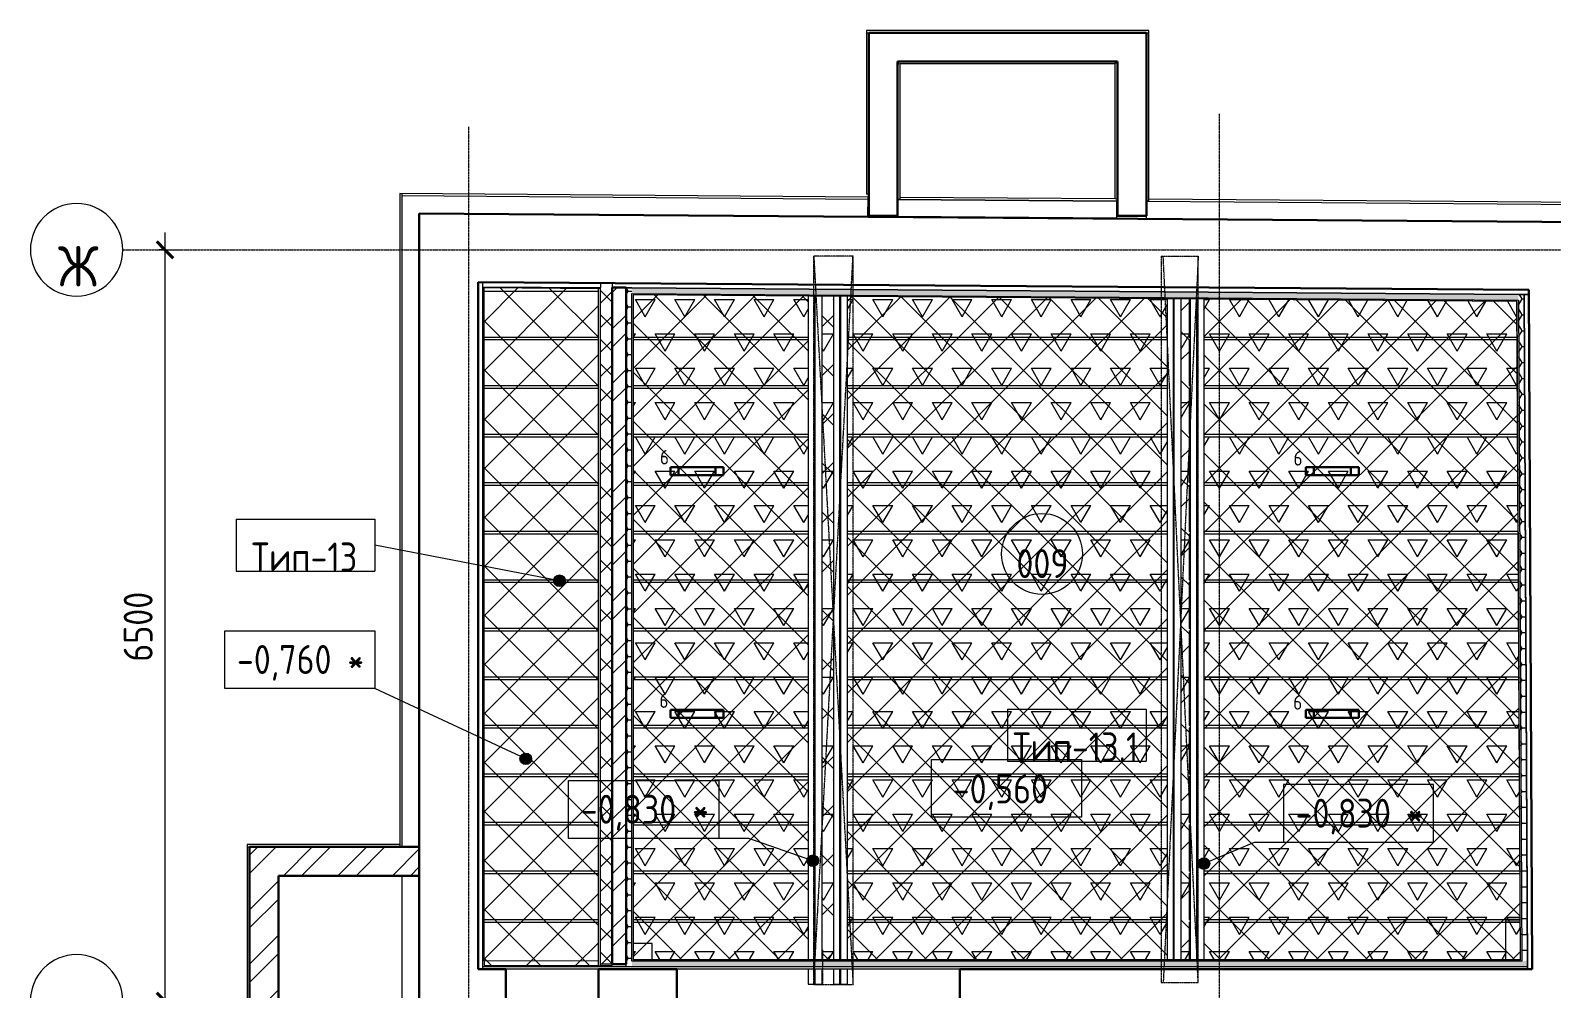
# Model space of a CAD drawing. Header units: millimetres. Extents: x -10295 to 67740, y -1344 to 46499.
# Drawn here: x -10295 to 2875, y 36652 to 44943 of the extents above; entities that cross this region are included whole.
import ezdxf

# ---------------------------------------------------------------- set-up
doc = ezdxf.new("R2010")
doc.units = ezdxf.units.MM
for name, pattern in [('ADSK_Линия сетки', [25, 20, -2.5, 0, -2.5]), ('ADSK_Штрих_ш3 п1_5', [4.5, 3, -1.5]), ('ADSK_Штрихпунктирная 2 точки_ш15 п1_5 п1_5 п1_5', [19.5, 15, -1.5, 0, -1.5, 0, -1.5])]:
    doc.linetypes.add(name, pattern=pattern)
for name, color, linetype, lineweight in [('Аннотация', 7, 'Continuous', 18), ('Каркас', 7, 'Continuous', 18), ('Марки', 7, 'Continuous', 20), ('Марки помещений', 7, 'Continuous', 20), ('Оси', 7, 'Continuous', 9), ('Отметки', 7, 'Continuous', 9), ('Перекрытие', 7, 'Continuous', 18), ('Потолки', 7, 'Continuous', 9), ('Потолки штриховка', 7, 'Continuous', 9), ('Размеры', 7, 'Continuous', 9), ('Размеры-100', 7, 'Continuous', 9), ('Стены внутренние', 7, 'Continuous', 18), ('Стены наружные', 7, 'Continuous', 18), ('Стены несущие', 7, 'Continuous', 30), ('Стены отделка', 7, 'Continuous', 30), ('Стены штриховка', 7, 'Continuous', 9)]:
    doc.layers.add(name, color=color, linetype=linetype, lineweight=lineweight)
doc.layers.add('Линии', color=7, linetype='Continuous', lineweight=9, true_color=0x00a600)
doc.styles.add('GOST Common', font='GOST_Common.ttf', dxfattribs={"width": 0.9, "height": 350})
doc.styles.add('GOST Common_1', font='GOST_Common.ttf', dxfattribs={"width": 0.9, "height": 250})
doc.styles.add('GOST Common_2', font='GOST_Common.ttf', dxfattribs={"width": 0.9, "height": 250})
doc.styles.add('GOST Common_4', font='GOST_Common.ttf', dxfattribs={"width": 0.9, "height": 125})
doc.styles.add('GOST Common_B', font='', dxfattribs={"width": 0.9, "height": 250})
doc.styles.get('GOST Common_B').set_extended_font_data('GOST Common', bold=True)
doc.dimstyles.new('ADSK_Основной_2_5_мм_Оси', dxfattribs={"dimscale": 304.8, "dimtxt": 251.428749, "dimasz": 0.463911, "dimexe": 0.492126, "dimexo": 0.492126, "dimgap": 0.098425, "dimtad": 1, "dimrnd": 0.01, "dimdsep": 46, "dimtxsty": 'GOST Common_2', "dimblk1": 'OBLIQUE', "dimblk2": 'OBLIQUE', "dimsah": 1, "dimcen": 0.09, "dimdle": 0.492126, "dimazin": 2, "dimtfac": 1, "dimtdec": 4, "dimtix": 1, "dimtmove": 0, "dimatfit": 3, "dimfxl": 1, "dimtvp": 1, "dimtolj": 1, "dimtzin": 0, "dimlwd": 20, "dimlwe": 20, "dimarcsym": 2})
pattern_1 = [(45, (0, 0), (-212.132, 212.132), []), (135, (0, 0), (-212.132, -212.132), [])]
pattern_2 = [(45, (0, 0), (-235.7317, 235.7317), []), (45, (157.15, 0), (-235.7317, 235.7317), [])]
pattern_3 = [(0, (0, 0), (119.062, 68.741), [79.375, -158.75]), (120, (0, 0), (-119.06295, 68.74108), [79.375, -158.75]), (60, (0, 0), (5e-05, 137.48208), [0, -158.75, 79.375, 0])]

# ---------------------------------------------------------------- blocks, each defined once
blk = doc.blocks.new('ADSK_Балка_Двутавр_ТипБ_АСТО20-93 - б2 120Х270н-5940519-План потолков в подвале')
at = {"layer": 'Каркас'}
for p, q in [((2918, 3), (-2822, 3)), ((3130, 3), (3000, 3)), ((2918, -3), (-2822, -3)), ((3130, -3), (3000, -3))]:
    blk.add_line(p, q, dxfattribs=at)
blk = doc.blocks.new('ADSK_Балка_Двутавр_ТипБ_АСТО20-93 - б2 120Х270н-5940520-План потолков в подвале')
at = {"layer": 'Каркас'}
for p, q in [((2918, 3), (-2821, 3)), ((3130, 3), (3000, 3)), ((2918, -3), (-2821, -3)), ((3130, -3), (3000, -3))]:
    blk.add_line(p, q, dxfattribs=at)
blk = doc.blocks.new('ADSK_Балка_Двутавр_ТипБ_АСТО20-93 - б2 120Х270н-5940517-План потолков в подвале')
at = {"layer": 'Каркас'}
for p, q in [((2918, 3), (-2799, 3)), ((2918, -3), (-2799, -3))]:
    blk.add_line(p, q, dxfattribs=at)
blk = doc.blocks.new('ADSK_Балка_Двутавр_ТипБ_АСТО20-93 - б2 120Х270н-5940518-План потолков в подвале')
at = {"layer": 'Каркас'}
for p, q in [((2918, 3), (-2798, 3)), ((2918, -3), (-2798, -3))]:
    blk.add_line(p, q, dxfattribs=at)
blk = doc.blocks.new('Ось сетки - Круг_Ø8 мм-8258-План потолков в подвале')
at = {"layer": 'Оси', "lineweight": 20}
for start, end in [(360, 180), (180, 360)]:
    blk.add_arc((0, 0), 4, start, end, dxfattribs=at)
blk = doc.blocks.new('ADSK_Марка_Помещение_ОдноЗначение - Номер-159740-План потолков в подвале')
at = {"layer": 'Марки помещений'}
blk.add_circle((0, 0), 3.5, dxfattribs=at)
blk = doc.blocks.new('DIMBLOCK1-План потолков в подвале')
at = {"layer": 'Размеры-100', "lineweight": 40, "transparency": 16777216}
for p, q in [((-9131, 43045), (-9201, 43116)), ((-9131, 43045), (-9060, 42974)), ((-9131, 36545), (-9201, 36616)), ((-9131, 36545), (-9060, 36474))]:
    blk.add_line(p, q, dxfattribs=at)
at = {"layer": 'Размеры-100', "lineweight": 20, "transparency": 16777216}
for p, q in [((-9131, 43195), (-9131, 36545)), ((-9131, 43045), (-9181, 43045)), ((-9131, 43045), (-8981, 43045)), ((-9131, 36545), (-9181, 36545)), ((-9131, 36545), (-8981, 36545))]:
    blk.add_line(p, q, dxfattribs=at)
at = {"layer": 'Размеры-100', "color": 0, "lineweight": 20, "transparency": 16777216, "insert": (-9487, 39480), "char_height": 250, "width": 756.84, "attachment_point": 1, "rotation": 90, "line_spacing_factor": 1.022761, "style": 'GOST Common_2'}
blk.add_mtext('6500', dxfattribs=at)
blk = doc.blocks.new('_Oblique')
at = {"color": 0, "linetype": 'ByBlock', "lineweight": -2}
blk.add_line((-0.5, -0.5), (0.5, 0.5), dxfattribs=at)
blk = doc.blocks.new('ADSK_Марка_Потолок - ADSK_Марка и Смещение от уровня-155896-План потолков в подвале')
at = {"layer": 'Марки'}
for p, q in [((-6, 4.5), (-6, 0)), ((-6, 4.5), (6, 4.5)), ((6, 4.5), (6, 0)), ((-6, 0), (6, 0))]:
    blk.add_line(p, q, dxfattribs=at)
blk = doc.blocks.new('Высотные отметки - Рамка-12095-План потолков в подвале')
at = {"layer": 'Аннотация', "lineweight": 20}
for p, q in [((-6.5, 0), (-6.5, 5)), ((-6.5, 5), (6.5, 5)), ((6.5, 5), (6.5, 0)), ((6.5, 0), (-6.5, 0))]:
    blk.add_line(p, q, dxfattribs=at)

msp = doc.modelspace()

# ---------------------------------------------------------------- hatches: boundary and pattern name
at = {"layer": 'Марки'}
h = msp.add_hatch(color=256, dxfattribs=at)
edge = h.paths.add_edge_path()
edge.add_arc((-5713.737, 40181.029), 50, 0, 360)
at = {"layer": 'Отметки'}
h = msp.add_hatch(color=256, dxfattribs=at)
edge = h.paths.add_edge_path()
edge.add_arc((-6006.329, 38639.911), 50, 0, 360)
h = msp.add_hatch(color=256, dxfattribs=at)
edge = h.paths.add_edge_path()
edge.add_arc((-3521.83, 37758.077), 50, 0, 360)
h = msp.add_hatch(color=256, dxfattribs=at)
edge = h.paths.add_edge_path()
edge.add_arc((-134.457, 37732.575), 50, 0, 360)
at = {"layer": 'Потолки штриховка', "lineweight": 18, "true_color": 0x808080}
h = msp.add_hatch(dxfattribs=at)
h.set_pattern_fill('FP_7', color=8, style=0, pattern_type=2)
h.set_pattern_definition(pattern_1)
h.paths.add_polyline_path([(-5258.043, 36849.95), (-5257.788, 36849.95), (-5257.788, 36862.427), (-5357.788, 36862.427), (-5357.788, 36849.95), (-5276.469, 36849.95)])
h.paths.add_polyline_path([(-6356.205, 36849.95), (-5377.788, 36849.95), (-5377.788, 42708.342), (-6367.788, 42715.767), (-6367.788, 36849.95)])
at = {"layer": 'Потолки штриховка', "lineweight": 18}
h = msp.add_hatch(dxfattribs=at)
h.set_pattern_fill('FP_3', color=256, style=0, pattern_type=2)
h.set_pattern_definition(pattern_1)
h.paths.add_polyline_path([(-5075.788, 36901.95), (-3562.733, 36901.95), (-3562.733, 42642.73), (-5075.788, 42654.077), (-5075.788, 37232.85)])
h.paths.add_polyline_path([(-3442.733, 36901.95), (-3342.733, 36901.95), (-3342.733, 42641.08), (-3442.733, 42641.83), (-3442.733, 37232.85)])
h.paths.add_polyline_path([(-3222.733, 36901.95), (-454.457, 36901.95), (-454.457, 42619.418), (-3222.733, 42640.18), (-3222.733, 37232.85)])
h.paths.add_polyline_path([(2604.461, 36901.95), (2575.515, 42596.694), (2575.454, 42596.695), (-134.457, 42617.018), (-134.457, 36901.95), (2587.454, 36901.95)])
h.paths.add_polyline_path([(-254.457, 36901.95), (-254.457, 42617.918), (-334.457, 42618.518), (-334.457, 36901.95)])
at = {"layer": 'Потолки штриховка', "lineweight": 18, "true_color": 0x808080}
h = msp.add_hatch(dxfattribs=at)
h.set_pattern_fill('FP_4', color=8, style=0, pattern_type=2)
h.set_pattern_definition([(60, (0, 0), (-171.45, 296.96), [171.45, -171.45]), (120, (0, 0), (-342.9, 6e-05), [171.45, -171.45]), (0, (-85.72, 148.48), (171.45, 296.96), [171.45, -171.45])])
h.paths.add_polyline_path([(-5075.788, 36901.95), (-3562.733, 36901.95), (-3562.733, 42642.73), (-5075.788, 42654.077), (-5075.788, 37232.85)])
h.paths.add_polyline_path([(-3442.733, 36901.95), (-3342.733, 36901.95), (-3342.733, 42641.08), (-3442.733, 42641.83), (-3442.733, 37232.85)])
h.paths.add_polyline_path([(-3222.733, 36901.95), (-454.457, 36901.95), (-454.457, 42619.418), (-3222.733, 42640.18), (-3222.733, 37232.85)])
h.paths.add_polyline_path([(2604.461, 36901.95), (2575.515, 42596.694), (2575.454, 42596.695), (-134.457, 42617.018), (-134.457, 36901.95), (2587.454, 36901.95)])
h.paths.add_polyline_path([(-254.457, 36901.95), (-254.457, 42617.918), (-334.457, 42618.518), (-334.457, 36901.95)])
at = {"layer": 'Стены внутренние', "lineweight": 9}
h = msp.add_hatch(dxfattribs=at)
h.set_pattern_fill('FP_11', color=256, style=0, pattern_type=2)
h.set_pattern_definition([(45, (0, 0), (-106.066, 106.066), []), (135, (0, 0), (-106.066, -106.066), [])])
h.paths.add_polyline_path([(-5276.469, 36862.427), (-5257.788, 36862.427), (-5257.788, 42757.444), (-5357.788, 42758.194), (-5357.788, 36862.427)])
h = msp.add_hatch(dxfattribs=at)
h.set_pattern_fill('FP_10', color=256, style=0, pattern_type=2)
h.set_pattern_definition(pattern_2)
h.paths.add_polyline_path([(-5137.788, 36862.427), (-5137.788, 42717.443), (-5257.788, 42717.443), (-5257.788, 36862.427)])
h = msp.add_hatch(dxfattribs=at)
h.set_pattern_fill('FP_12', color=256, style=0, pattern_type=2)
h.set_pattern_definition(pattern_3)
h.paths.add_polyline_path([(-5137.788, 36839.95), (-5087.788, 36839.95), (-5087.788, 42716.169), (-5137.788, 42716.544), (-5137.788, 36862.427)])
h = msp.add_hatch(dxfattribs=at)
h.set_pattern_fill('FP_12', color=256, style=0, pattern_type=2)
h.set_pattern_definition(pattern_3)
h.paths.add_polyline_path([(2587.454, 42608.605), (2587.2, 42658.608), (-5087.788, 42716.169), (-5087.788, 42666.168), (1201.946, 42618.996)])
h = msp.add_hatch(dxfattribs=at)
h.set_pattern_fill('FP_12', color=256, style=0, pattern_type=2)
h.set_pattern_definition(pattern_3)
h.paths.add_polyline_path([(2666.522, 36889.95), (2637.203, 42658.233), (2587.2, 42658.608), (2616.522, 36889.95)])
h = msp.add_hatch(dxfattribs=at)
h.set_pattern_fill('FP_10', color=256, style=0, pattern_type=2)
h.set_pattern_definition(pattern_2)
h.paths.add_polyline_path([(-8398.193, 37627.823), (-6927.788, 37627.823), (-6927.788, 37877.823), (-8398.193, 37877.823)])
h = msp.add_hatch(dxfattribs=at)
h.set_pattern_fill('FP_10', color=256, style=0, pattern_type=2)
h.set_pattern_definition(pattern_2)
h.paths.add_polyline_path([(-8148.193, 35777.907), (-8148.193, 37627.823), (-8398.193, 37627.823), (-8398.193, 35777.907)])
h = msp.add_hatch(dxfattribs=at)
h.set_pattern_fill('FP_12', color=256, style=0, pattern_type=2)
h.set_pattern_definition(pattern_3)
h.paths.add_polyline_path([(2666.777, 36839.95), (2666.522, 36889.95), (-5087.788, 36889.95), (-5087.788, 36839.95), (2281.682, 36839.95)])
at = {"layer": 'Стены наружные', "true_color": 0x6b6b6b}
msp.add_hatch(color=251, dxfattribs=at).paths.add_polyline_path([(-891.084, 43464.693), (-891.046, 43469.693), (-2786.535, 43483.898), (-2786.535, 43478.898), (-957.525, 43465.191)])

# ---------------------------------------------------------------- linework, layer by layer
at = {"layer": 'Каркас', "color": 8, "linetype": 'ADSK_Штрих_ш3 п1_5', "lineweight": 9, "true_color": 0x808080}
for p, q in [((-6367.788, 42687.316), (-5377.788, 42687.316)), ((-3562.733, 42642.73), (-3562.733, 36901.95)), ((-3442.733, 42641.83), (-3442.733, 36901.95)), ((-3342.733, 42641.08), (-3342.733, 36901.95)), ((-3222.733, 42640.18), (-3222.733, 36901.95)), ((-454.457, 42619.418), (-454.457, 36901.95)), ((-334.457, 42618.518), (-334.457, 36901.95)), ((-254.457, 42617.918), (-254.457, 36901.95)), ((-134.457, 42617.018), (-134.457, 36901.95)), ((-5377.788, 42287.316), (-6367.788, 42287.316)), ((-6367.788, 42267.316), (-5377.788, 42267.316)), ((-5377.788, 41867.316), (-6367.788, 41867.316)), ((-6367.788, 41847.316), (-5377.788, 41847.316)), ((-5377.788, 41447.316), (-6367.788, 41447.316)), ((-6367.788, 41427.316), (-5377.788, 41427.316)), ((-5377.788, 41027.316), (-6367.788, 41027.316)), ((-6367.788, 41007.316), (-5377.788, 41007.316)), ((-5377.788, 40607.316), (-6367.788, 40607.316)), ((-6367.788, 40587.316), (-5377.788, 40587.316)), ((-5377.788, 40187.316), (-6367.788, 40187.316)), ((-6367.788, 40167.316), (-5377.788, 40167.316)), ((-5377.788, 39767.316), (-6367.788, 39767.316)), ((-6367.788, 39747.316), (-5377.788, 39747.316)), ((-5377.788, 39347.316), (-6367.788, 39347.316)), ((-6367.788, 39327.316), (-5377.788, 39327.316)), ((-5377.788, 38927.316), (-6367.788, 38927.316)), ((-6367.788, 38907.316), (-5377.788, 38907.316)), ((-5377.788, 38507.316), (-6367.788, 38507.316)), ((-6367.788, 38487.316), (-5377.788, 38487.316)), ((-5377.788, 38087.316), (-6367.788, 38087.316)), ((-6367.788, 38067.316), (-5377.788, 38067.316)), ((-5377.788, 37667.316), (-6367.788, 37667.316)), ((-6367.788, 37647.316), (-5377.788, 37647.316)), ((-5377.788, 37247.316), (-6367.788, 37247.316)), ((-6367.788, 37227.316), (-5377.788, 37227.316)), ((-3562.733, 36819.95), (-3562.733, 36689.917)), ((-3442.733, 36819.95), (-3442.733, 36689.917)), ((-3342.733, 36819.95), (-3342.733, 36689.917)), ((-3222.733, 36819.95), (-3222.733, 36689.917)), ((-3562.733, 36689.917), (-3442.733, 36689.917)), ((-3342.733, 36689.917), (-3222.733, 36689.917))]:
    msp.add_line(p, q, dxfattribs=at)
at = {"layer": 'Каркас', "color": 8, "linetype": 'ADSK_Штрих_ш3 п1_5', "lineweight": 9, "true_color": 0x828282}
for p, q in [((-3343.322, 42641.084), (-3343.322, 42287.316)), ((-263.322, 42617.985), (-263.322, 42287.316)), ((-3562.733, 42287.316), (-5075.788, 42287.316)), ((-454.457, 42287.316), (-3222.733, 42287.316)), ((-254.457, 42287.316), (-263.322, 42287.316)), ((2577.087, 42287.316), (-134.457, 42287.316)), ((-5075.788, 42267.316), (-3562.733, 42267.316)), ((-3343.322, 42267.316), (-3343.322, 41867.316)), ((-3222.733, 42267.316), (-454.457, 42267.316)), ((-263.322, 42267.316), (-263.322, 41867.316)), ((-263.322, 42267.316), (-254.457, 42267.316)), ((-134.457, 42267.316), (2577.189, 42267.316)), ((-3562.733, 41867.316), (-5075.788, 41867.316)), ((-5075.788, 41847.316), (-3562.733, 41847.316)), ((-3343.322, 41847.316), (-3343.322, 41447.316)), ((-454.457, 41867.316), (-3222.733, 41867.316)), ((-3222.733, 41847.316), (-454.457, 41847.316)), ((-254.457, 41867.316), (-263.322, 41867.316)), ((-263.322, 41847.316), (-263.322, 41447.316)), ((-263.322, 41847.316), (-254.457, 41847.316)), ((2579.222, 41867.316), (-134.457, 41867.316)), ((-134.457, 41847.316), (2579.324, 41847.316)), ((-3562.733, 41447.316), (-5075.788, 41447.316)), ((-5075.788, 41427.316), (-3562.733, 41427.316)), ((-3343.322, 41427.316), (-3343.322, 41027.316)), ((-454.457, 41447.316), (-3222.733, 41447.316)), ((-3222.733, 41427.316), (-454.457, 41427.316)), ((-254.457, 41447.316), (-263.322, 41447.316)), ((-263.322, 41427.316), (-263.322, 41027.316)), ((-263.322, 41427.316), (-254.457, 41427.316)), ((2581.357, 41447.316), (-134.457, 41447.316)), ((-134.457, 41427.316), (2581.459, 41427.316)), ((-3562.733, 41027.316), (-5075.788, 41027.316)), ((-5075.788, 41007.316), (-3562.733, 41007.316)), ((-3343.322, 41007.316), (-3343.322, 40607.316)), ((-454.457, 41027.316), (-3222.733, 41027.316)), ((-3222.733, 41007.316), (-454.457, 41007.316)), ((-254.457, 41027.316), (-263.322, 41027.316)), ((-263.322, 41007.316), (-263.322, 40607.316)), ((-263.322, 41007.316), (-254.457, 41007.316)), ((2583.492, 41027.316), (-134.457, 41027.316)), ((-134.457, 41007.316), (2583.593, 41007.316)), ((-3562.733, 40607.316), (-5075.788, 40607.316)), ((-5075.788, 40587.316), (-3562.733, 40587.316)), ((-3343.322, 40587.316), (-3343.322, 40187.316)), ((-454.457, 40607.316), (-3222.733, 40607.316)), ((-3222.733, 40587.316), (-454.457, 40587.316)), ((-254.457, 40607.316), (-263.322, 40607.316)), ((-263.322, 40587.316), (-263.322, 40187.316)), ((-263.322, 40587.316), (-254.457, 40587.316)), ((2585.627, 40607.316), (-134.457, 40607.316)), ((-134.457, 40587.316), (2585.728, 40587.316)), ((-3562.733, 40187.316), (-5075.788, 40187.316)), ((-5075.788, 40167.316), (-3562.733, 40167.316)), ((-3343.322, 40167.316), (-3343.322, 39767.316)), ((-454.457, 40187.316), (-3222.733, 40187.316)), ((-3222.733, 40167.316), (-454.457, 40167.316)), ((-254.457, 40187.316), (-263.322, 40187.316)), ((-263.322, 40167.316), (-263.322, 39767.316)), ((-263.322, 40167.316), (-254.457, 40167.316)), ((2587.761, 40187.316), (-134.457, 40187.316)), ((-134.457, 40167.316), (2587.863, 40167.316)), ((-3562.733, 39767.316), (-5075.788, 39767.316)), ((-5075.788, 39747.316), (-3562.733, 39747.316)), ((-3343.322, 39747.316), (-3343.322, 39347.316)), ((-454.457, 39767.316), (-3222.733, 39767.316)), ((-3222.733, 39747.316), (-454.457, 39747.316)), ((-254.457, 39767.316), (-263.322, 39767.316)), ((-263.322, 39747.316), (-263.322, 39347.316)), ((-263.322, 39747.316), (-254.457, 39747.316)), ((2589.896, 39767.316), (-134.457, 39767.316)), ((-134.457, 39747.316), (2589.998, 39747.316)), ((-3562.733, 39347.316), (-5075.788, 39347.316)), ((-5075.788, 39327.316), (-3562.733, 39327.316)), ((-3343.322, 39327.316), (-3343.322, 38927.316)), ((-454.457, 39347.316), (-3222.733, 39347.316)), ((-3222.733, 39327.316), (-454.457, 39327.316)), ((-254.457, 39347.316), (-263.322, 39347.316)), ((-263.322, 39327.316), (-263.322, 38927.316)), ((-263.322, 39327.316), (-254.457, 39327.316)), ((2592.031, 39347.316), (-134.457, 39347.316)), ((-134.457, 39327.316), (2592.133, 39327.316)), ((-3562.733, 38927.316), (-5075.788, 38927.316)), ((-5075.788, 38907.316), (-3562.733, 38907.316)), ((-3343.322, 38907.316), (-3343.322, 38507.316)), ((-454.457, 38927.316), (-3222.733, 38927.316)), ((-3222.733, 38907.316), (-454.457, 38907.316)), ((-254.457, 38927.316), (-263.322, 38927.316)), ((-263.322, 38907.316), (-263.322, 38507.316)), ((-263.322, 38907.316), (-254.457, 38907.316)), ((2594.166, 38927.316), (-134.457, 38927.316)), ((-134.457, 38907.316), (2594.268, 38907.316)), ((-3562.733, 38507.316), (-5075.788, 38507.316)), ((-5075.788, 38487.316), (-3562.733, 38487.316)), ((-3343.322, 38487.316), (-3343.322, 38087.316)), ((-454.457, 38507.316), (-3222.733, 38507.316)), ((-3222.733, 38487.316), (-454.457, 38487.316)), ((-254.457, 38507.316), (-263.322, 38507.316)), ((-263.322, 38487.316), (-263.322, 38087.316)), ((-263.322, 38487.316), (-254.457, 38487.316)), ((2596.301, 38507.316), (-134.457, 38507.316)), ((-134.457, 38487.316), (2596.402, 38487.316)), ((-3562.733, 38087.316), (-5075.788, 38087.316)), ((-5075.788, 38067.316), (-3562.733, 38067.316)), ((-3343.322, 38067.316), (-3343.322, 37667.316)), ((-454.457, 38087.316), (-3222.733, 38087.316)), ((-3222.733, 38067.316), (-454.457, 38067.316)), ((-254.457, 38087.316), (-263.322, 38087.316)), ((-263.322, 38067.316), (-263.322, 37667.316)), ((-263.322, 38067.316), (-254.457, 38067.316)), ((2598.436, 38087.316), (-134.457, 38087.316)), ((-134.457, 38067.316), (2598.537, 38067.316)), ((-3562.733, 37667.316), (-5075.788, 37667.316)), ((-454.457, 37667.316), (-3222.733, 37667.316)), ((-254.457, 37667.316), (-263.322, 37667.316)), ((2600.57, 37667.316), (-134.457, 37667.316)), ((-5075.788, 37647.316), (-3562.733, 37647.316)), ((-3343.322, 37647.316), (-3343.322, 37247.316)), ((-3222.733, 37647.316), (-454.457, 37647.316)), ((-263.322, 37647.316), (-263.322, 37247.316)), ((-263.322, 37647.316), (-254.457, 37647.316)), ((-134.457, 37647.316), (2600.672, 37647.316)), ((-3562.733, 37247.316), (-5075.788, 37247.316)), ((-5075.788, 37227.316), (-3562.733, 37227.316)), ((-3343.322, 37227.316), (-3343.322, 36901.95)), ((-454.457, 37247.316), (-3222.733, 37247.316)), ((-3222.733, 37227.316), (-454.457, 37227.316)), ((-254.457, 37247.316), (-263.322, 37247.316)), ((-263.322, 37227.316), (-263.322, 36901.95)), ((-263.322, 37227.316), (-254.457, 37227.316)), ((2602.705, 37247.316), (-134.457, 37247.316)), ((-134.457, 37227.316), (2602.807, 37227.316)), ((2475.894, 37247.316), (2602.705, 37247.316)), ((2602.807, 37227.316), (2475.894, 37227.316))]:
    msp.add_line(p, q, dxfattribs=at)
at = {"layer": 'Линии', "color": 7, "linetype": 'ADSK_Штрихпунктирная 2 точки_ш15 п1_5 п1_5 п1_5'}
for p, q in [((-3512.733, 42990.327), (-3172.733, 36687.316)), ((-3512.733, 36687.316), (-3172.733, 42990.327)), ((-3172.733, 42990.327), (-3512.733, 42990.327)), ((-3512.733, 36687.316), (-3512.733, 42990.327)), ((-3172.733, 36687.316), (-3172.733, 42990.327)), ((-504.457, 42990.327), (-184.457, 42990.327)), ((-504.457, 42990.327), (-504.457, 36704.95)), ((-184.457, 36704.95), (-487.109, 42990.327)), ((-184.457, 42990.327), (-487.109, 36704.95)), ((-184.457, 36704.95), (-184.457, 42990.327)), ((-3437.136, 36986.003), (-3437.136, 36687.316)), ((-3512.733, 36687.316), (-3172.733, 36687.316)), ((-504.457, 36704.95), (-184.457, 36704.95))]:
    msp.add_line(p, q, dxfattribs=at)
at = {"layer": 'Линии', "color": 5, "lineweight": 30, "true_color": 0x0000ff}
for p, q in [((-4753.322, 41094.719), (-4753.322, 41164.719)), ((-4753.322, 41164.719), (-4293.322, 41164.719)), ((-4293.322, 41094.719), (-4753.322, 41094.719)), ((-4683.322, 41094.719), (-4683.322, 41164.719)), ((-4363.322, 41164.719), (-4363.322, 41094.719)), ((-4293.322, 41164.719), (-4293.322, 41094.719)), ((746.678, 41094.719), (746.678, 41164.719)), ((746.678, 41164.719), (1206.678, 41164.719)), ((1206.678, 41094.719), (746.678, 41094.719)), ((816.678, 41094.719), (816.678, 41164.719)), ((1136.678, 41164.719), (1136.678, 41094.719)), ((1206.678, 41164.719), (1206.678, 41094.719)), ((-4753.322, 38994.719), (-4753.322, 39064.719)), ((-4753.322, 39064.719), (-4293.322, 39064.719)), ((-4293.322, 38994.719), (-4753.322, 38994.719)), ((-4683.322, 38994.719), (-4683.322, 39064.719)), ((-4363.322, 39064.719), (-4363.322, 38994.719)), ((-4293.322, 39064.719), (-4293.322, 38994.719))]:
    msp.add_line(p, q, dxfattribs=at)
at = {"layer": 'Линии', "color": 1, "lineweight": 30, "true_color": 0xff0000}
for p, q in [((746.678, 38994.719), (746.678, 39064.719)), ((746.678, 39064.719), (1206.678, 39064.719)), ((1206.678, 38994.719), (746.678, 38994.719)), ((816.678, 38994.719), (816.678, 39064.719)), ((1136.678, 39064.719), (1136.678, 38994.719)), ((1206.678, 39064.719), (1206.678, 38994.719))]:
    msp.add_line(p, q, dxfattribs=at)
at = {"layer": 'Марки'}
msp.add_line((-5713.737, 40181.029), (-7312.268, 40489.614), dxfattribs=at)
msp.add_circle((-5713.737, 40181.029), 50, dxfattribs=at)
at = {"layer": 'Оси', "linetype": 'ADSK_Линия сетки'}
for p, q in [((-0.435, 3191.655), (-0.435, 44222.998)), ((-6500.435, 3191.655), (-6500.435, 44110.064)), ((-9494.727, 43045), (56004.853, 43045))]:
    msp.add_line(p, q, dxfattribs=at)
at = {"layer": 'Отметки', "lineweight": 20}
for p, q in [((-7313.45, 39247.68), (-7962.848, 39247.68)), ((-6006.329, 38639.911), (-7313.45, 39247.68)), ((-4076.29, 37951.478), (-4985.963, 37951.478)), ((-3521.83, 37758.077), (-4076.29, 37951.478)), ((-134.457, 37732.575), (303.714, 37917.358)), ((303.714, 37917.358), (1202.549, 37917.358))]:
    msp.add_line(p, q, dxfattribs=at)
at = {"layer": 'Отметки'}
for centre in [(-6006.329, 38639.911), (-3521.83, 37758.077), (-134.457, 37732.575)]:
    msp.add_circle(centre, 50, dxfattribs=at)
at = {"layer": 'Перекрытие'}
for p, q in [((-6367.788, 38907.316), (-6367.788, 42715.767)), ((-6367.788, 36891.177), (-6367.788, 38907.316)), ((-5377.658, 36887.945), (-6367.788, 36891.177))]:
    msp.add_line(p, q, dxfattribs=at)
at = {"layer": 'Перекрытие', "color": 18, "true_color": 0x050505}
for p, q in [((2602.627, 37262.694), (2475.894, 37262.694)), ((2475.894, 37262.694), (2475.894, 36901.95)), ((-4912.717, 37041.01), (-5075.788, 37041.01)), ((-4912.717, 36901.95), (-4912.717, 37041.01))]:
    msp.add_line(p, q, dxfattribs=at)
at = {"layer": 'Потолки'}
for p, q in [((-5377.788, 42708.342), (-6367.788, 42715.767)), ((-6367.788, 36891.177), (-6367.788, 36849.95)), ((-5357.788, 36849.95), (-5257.788, 36849.95)), ((-5257.788, 36849.95), (-5257.788, 36862.427))]:
    msp.add_line(p, q, dxfattribs=at)
at = {"layer": 'Потолки', "color": 18, "true_color": 0x070707}
msp.add_line((2575.515, 42596.694), (-134.457, 42617.018), dxfattribs=at)
at = {"layer": 'Стены наружные'}
for p, q in [((-612.025, 44943.473), (-3056.535, 44943.473)), ((-3056.535, 44943.473), (-3056.535, 43526.914)), ((-3056.535, 44923.473), (-3036.535, 44923.473)), ((-632.025, 44923.473), (-612.025, 44923.473)), ((-612.025, 43462.602), (-612.025, 44943.473)), ((-7097.788, 43531.207), (-7097.788, 37877.823)), ((-3045.322, 43500.838), (-7097.788, 43531.207)), ((-7077.788, 43531.057), (-7077.788, 43511.057)), ((-7077.788, 43511.057), (-7077.788, 37877.823)), ((-3045.472, 43480.838), (-7077.788, 43511.057)), ((-3036.535, 43526.914), (-3056.535, 43526.914)), ((-3045.322, 43500.838), (-3046.596, 43330.877)), ((-902.025, 43484.776), (-2766.699, 43498.75)), ((-891.084, 43464.693), (-882.025, 43464.625)), ((-612.025, 43467.316), (-632.025, 43467.316)), ((3413.277, 43432.436), (-632.025, 43462.752)), ((3413.175, 43452.437), (-612.025, 43482.602)), ((-632.025, 43312.768), (-632.025, 43338.473)), ((-7097.788, 37897.823), (-8418.193, 37897.823)), ((-8418.193, 37897.823), (-8418.193, 35507.907)), ((-8418.193, 37877.823), (-8398.193, 37877.823)), ((-7077.788, 37627.823), (-7077.788, 35777.907))]:
    msp.add_line(p, q, dxfattribs=at)
at = {"layer": 'Стены несущие'}
for p, q in [((-3036.535, 43338.473), (-3036.535, 44923.473)), ((-3036.535, 44923.473), (-632.025, 44923.473)), ((-632.025, 44923.473), (-632.025, 43338.473)), ((-882.025, 44673.473), (-2786.535, 44673.473)), ((-2786.535, 43338.473), (-2786.535, 44673.473)), ((-882.025, 43338.473), (-882.025, 44673.473)), ((-6927.788, 30071), (-6927.788, 43359.985)), ((-6927.788, 43359.985), (3244.031, 43283.698)), ((-2786.535, 43338.473), (-3036.535, 43338.473)), ((-892.208, 43314.697), (-2786.535, 43328.894)), ((-632.025, 43338.473), (-882.025, 43338.473)), ((-6417.788, 36819.95), (-6417.788, 42766.143)), ((2677.001, 42697.934), (-6417.788, 42766.143)), ((-5257.788, 42717.443), (-5137.788, 42717.443)), ((-5257.788, 36862.427), (-5257.788, 42717.443)), ((-5137.788, 36862.427), (-5137.788, 42717.443)), ((2706.878, 36819.95), (2677.001, 42697.934)), ((-8398.193, 37877.823), (-6927.788, 37877.823)), ((-8398.193, 35527.907), (-8398.193, 37877.823)), ((-6927.788, 37627.823), (-8148.193, 37627.823)), ((-8148.193, 37627.823), (-8148.193, 35777.907)), ((-6177.788, 36819.95), (-6417.788, 36819.95)), ((-6177.788, 36819.95), (-6177.788, 36309.95)), ((-5377.788, 36309.95), (-5377.788, 36819.95)), ((-5377.788, 36819.95), (-4697.788, 36819.95)), ((-5137.788, 36862.427), (-5257.788, 36862.427)), ((-4697.788, 36819.95), (-4697.788, 36309.95)), ((-2247.788, 36309.95), (-2247.788, 36819.95)), ((2706.878, 36819.95), (-2247.788, 36819.95))]:
    msp.add_line(p, q, dxfattribs=at)
at = {"layer": 'Стены отделка', "lineweight": 9}
for p, q in [((-2786.535, 44653.473), (-2776.271, 44653.473)), ((-2776.271, 44653.473), (-2776.271, 44673.473)), ((-2766.535, 44653.473), (-2766.535, 43478.898)), ((-902.025, 44653.473), (-2766.535, 44653.473)), ((-902.025, 44673.473), (-902.025, 44663.473)), ((-902.025, 44663.473), (-882.025, 44663.473)), ((-902.025, 43484.776), (-902.025, 44653.473)), ((-2786.535, 43483.898), (-891.046, 43469.693)), ((-2766.535, 43478.898), (-2786.535, 43478.898)), ((-882.025, 43484.626), (-902.025, 43484.776)), ((-891.046, 43469.693), (-892.208, 43314.697)), ((-2786.535, 43328.894), (-2786.535, 43338.473)), ((-6417.788, 42765.582), (-6377.788, 42765.582)), ((-6377.788, 42725.842), (-6377.488, 42765.841)), ((-6377.788, 36819.95), (-6377.788, 42765.582)), ((-6377.788, 42725.842), (-5357.788, 42718.193)), ((-5377.788, 42718.343), (-5377.788, 42712.892)), ((-5377.788, 42712.892), (-5357.788, 42712.892)), ((-5377.788, 36849.95), (-5377.788, 42708.342)), ((-5357.788, 36844.95), (-5357.788, 42718.193)), ((-5087.788, 42716.168), (-5257.788, 42717.443)), ((-5137.788, 42716.544), (-5087.788, 42716.169)), ((-5087.788, 36889.95), (-5087.788, 42666.168)), ((-5087.788, 42666.168), (2587.454, 42608.605)), ((-5075.788, 42654.077), (-5075.788, 36901.95)), ((2575.515, 42596.694), (-5075.788, 42654.077)), ((2604.461, 36901.95), (2575.515, 42596.694)), ((2587.2, 42658.608), (2637.203, 42658.233)), ((2677.204, 42657.932), (2587.2, 42658.607)), ((2587.454, 42608.605), (2616.522, 36889.95)), ((2637.203, 42658.064), (2677.203, 42658.267)), ((2637.203, 42658.233), (2666.777, 36839.95)), ((2666.878, 36819.908), (2637.203, 42658.064)), ((2677.203, 42658.267), (2706.877, 36820.111)), ((2616.522, 36889.95), (-5087.788, 36889.95)), ((-5075.788, 36901.95), (2604.461, 36901.95)), ((-5137.788, 36839.95), (-6377.788, 36839.95)), ((-6367.788, 36849.95), (-5377.788, 36849.95)), ((-5377.788, 36819.95), (-6177.788, 36819.95)), ((-5357.788, 36844.95), (-5377.788, 36844.95)), ((-5377.788, 36844.95), (-5377.788, 36839.95)), ((-5257.788, 36862.427), (-5357.788, 36862.427)), ((-5137.788, 36839.95), (-5137.788, 36862.427)), ((-5087.788, 36839.95), (-5137.788, 36839.95)), ((-2247.788, 36819.95), (-4697.788, 36819.95)), ((2666.878, 36839.95), (2666.878, 36819.95)), ((2706.877, 36820.111), (2666.878, 36819.908))]:
    msp.add_line(p, q, dxfattribs=at)
at = {"layer": 'Стены штриховка'}
for p, q in [((-2786.535, 43478.898), (-891.084, 43464.693)), ((-891.084, 43464.693), (-2786.535, 43478.898)), ((-5377.788, 42712.892), (-5377.788, 42708.342)), ((-5357.788, 42758.194), (-5357.788, 42718.193)), ((-5257.788, 42757.444), (-5257.788, 42717.443)), ((-5087.788, 42716.169), (2587.2, 42658.608)), ((2587.2, 42658.607), (-5087.788, 42716.168)), ((-5077.788, 42656.092), (-5077.788, 36899.95)), ((2577.505, 42598.679), (-5077.788, 42656.092)), ((2606.471, 36899.95), (2577.505, 42598.679)), ((-5077.788, 36899.95), (2606.471, 36899.95)), ((-5377.788, 36849.95), (-5377.788, 36844.95)), ((2666.878, 36839.95), (-5087.788, 36839.95))]:
    msp.add_line(p, q, dxfattribs=at)

# ---------------------------------------------------------------- block references
at = {"layer": 'Каркас', "rotation": 269.9999999999999}
for name, p in [('ADSK_Балка_Двутавр_ТипБ_АСТО20-93 - б2 120Х270н-5940519-План потолков в подвале', (-3502.733, 39819.917)), ('ADSK_Балка_Двутавр_ТипБ_АСТО20-93 - б2 120Х270н-5940520-План потолков в подвале', (-3282.733, 39819.917)), ('ADSK_Балка_Двутавр_ТипБ_АСТО20-93 - б2 120Х270н-5940517-План потолков в подвале', (-394.457, 39819.917)), ('ADSK_Балка_Двутавр_ТипБ_АСТО20-93 - б2 120Х270н-5940518-План потолков в подвале', (-194.457, 39819.917))]:
    msp.add_blockref(name, p, dxfattribs=at)
at = {"layer": 'Марки', "xscale": 99.99999999999993, "yscale": 99.99999999999993, "zscale": 99.99999999999993}
for p in [(-7912.268, 40264.614), (-1235.664, 38620.718)]:
    msp.add_blockref('ADSK_Марка_Потолок - ADSK_Марка и Смещение от уровня-155896-План потолков в подвале', p, dxfattribs=at)
at = {"layer": 'Марки помещений', "xscale": 99.99999999999993, "yscale": 99.99999999999993, "zscale": 99.99999999999993}
msp.add_blockref('ADSK_Марка_Помещение_ОдноЗначение - Номер-159740-План потолков в подвале', (-1537.293, 40412.916), dxfattribs=at)
at = {"layer": 'Оси', "lineweight": 20, "xscale": 99.99999999999993, "yscale": 99.99999999999993, "zscale": 99.99999999999993, "rotation": 269.9999999999994}
for p in [(-9894.727, 43045), (-9894.727, 36545)]:
    msp.add_blockref('Ось сетки - Круг_Ø8 мм-8258-План потолков в подвале', p, dxfattribs=at)
at = {"layer": 'Отметки', "lineweight": 20, "xscale": 99.99999999999993, "yscale": 99.99999999999993, "zscale": 99.99999999999993}
for p in [(-7962.848, 39247.68), (-1843.442, 38133.508), (-4985.963, 37951.478)]:
    msp.add_blockref('Высотные отметки - Рамка-12095-План потолков в подвале', p, dxfattribs=at)
at = {"layer": 'Отметки', "lineweight": 20, "extrusion": (0, 0, -1), "xscale": 99.99999999999993, "yscale": 99.99999999999993, "zscale": 99.99999999999993}
msp.add_blockref('Высотные отметки - Рамка-12095-План потолков в подвале', (-1202.549, 37917.358), dxfattribs=at)

# ---------------------------------------------------------------- texts
at = {"layer": 'Аннотация', "lineweight": 9, "char_height": 125, "width": 175.5, "attachment_point": 5, "line_spacing_factor": 1.022766, "style": 'GOST Common_4'}
for insert in [(-4805.16, 41250.029), (679.653, 41240.131), (-4810.242, 39143.006), (677.163, 39127.965)]:
    msp.add_mtext('\\pt180,360,540,720,900,1080,1260,1440,1620,1800,1980,2160,2340,2520,2700,2880,3060,3240,3420,3600,3780,3960,4140,4320,4500,4680,4860,5040,5220,5400,5580,5760;6', dxfattribs=dict(at, insert=insert))
at = {"layer": 'Марки', "lineweight": 9, "char_height": 250, "attachment_point": 5, "line_spacing_factor": 1.022766, "style": 'GOST Common_B'}
for s, insert, width in [('\\pt1143,2286,3429,4572,5715,6858,8001,9144,10287,11430,12573,13716,14859,16002,17145,18288,19431,20574,21717,22860,24003,25146,26289,27432,28575,29718,30861,32004,33147,34290,35433,36576;Тип-13', (-7922.899, 40386.77), 952.2), ('\\pt1143,2286,3429,4572,5715,6858,8001,9144,10287,11430,12573,13716,14859,16002,17145,18288,19431,20574,21717,22860,24003,25146,26289,27432,28575,29718,30861,32004,33147,34290,35433,36576;Тип-13.1', (-1245.844, 38742.874), 1143)]:
    msp.add_mtext(s, dxfattribs=dict(at, insert=insert, width=width))
at = {"layer": 'Марки помещений', "lineweight": 9, "insert": (-1532.35, 40329.334), "char_height": 250, "width": 488.7, "attachment_point": 5, "line_spacing_factor": 1.022766, "style": 'GOST Common_1'}
msp.add_mtext('\\pt450,900,1350,1800,2250,2700,3150,3600,4050,4500,4950,5400,5850,6300,6750,7200,7650,8100,8550,9000,9450,9900,10350,10800,11250,11700,12150,12600,13050,13500,13950,14400;009', dxfattribs=at)
at = {"layer": 'Оси', "insert": (-9880.249, 42902.149), "char_height": 350, "width": 327.6, "attachment_point": 5, "line_spacing_factor": 1.022766, "style": 'GOST Common'}
msp.add_mtext('\\pt89.999,180.0015,270.0005,359.9995,449.9985,540.001,630,719.999,810.0015,900.0005,989.9995,1079.9985,1170.001,1260,1349.999,1440.0015,1530.0005,1619.9995,1709.9985,1800.001,1890,1979.999,2070.0015,2160.0005,2249.9995,2339.9985,2430.001,2520,2609.999,2700.0015,2790.0005,2879.9995;Ж', dxfattribs=at)
at = {"layer": 'Отметки', "lineweight": 20, "char_height": 250, "attachment_point": 1, "line_spacing_factor": 1.022761, "style": 'GOST Common_2'}
for s, insert, width in [('-0,760 *', (-8507.179, 39624.387), 1306.39347), ('-0,560', (-2309.552, 38503.81), 1028.82257), ('-0,830 *', (-5530.293, 38328.185), 1306.39347), ('-0,830 *', (658.219, 38294.065), 1306.39347)]:
    msp.add_mtext(s, dxfattribs=dict(at, insert=insert, width=width))

# ---------------------------------------------------------------- dimensions: what is measured, and where the dimension line sits
at = {"layer": 'Размеры', "lineweight": 20}
dim = msp.add_linear_dim(base=(-9130.683, 36545), p1=(-9030.699, 43045), p2=(-9030.699, 36545), angle=90, dimstyle='ADSK_Основной_2_5_мм_Оси', override={"dimpost": '<>', "dimfxl": 6500}, dxfattribs=at)
dim.commit()
dim.dimension.update_dxf_attribs({"geometry": 'DIMBLOCK1-План потолков в подвале', "text_midpoint": (-9285.683, 39795)})

doc.saveas('drawing.dxf')
